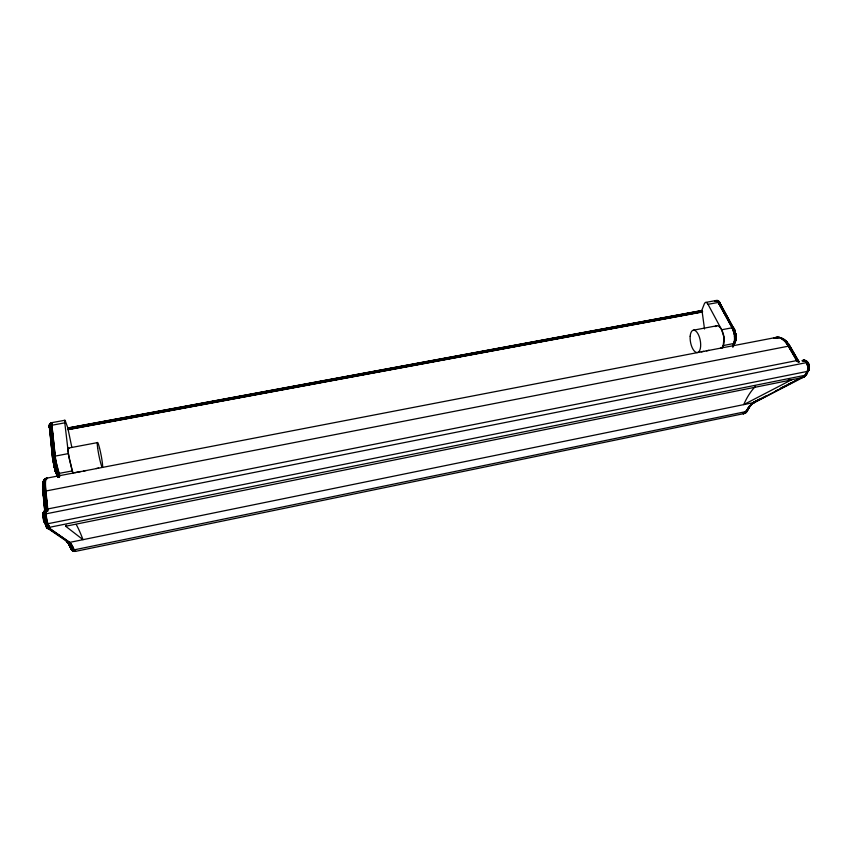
<?xml version="1.0" encoding="UTF-8"?>
<svg xmlns="http://www.w3.org/2000/svg" width="852" height="852" viewBox="0 0 852 852"><rect width="100%" height="100%" fill="white"/><g stroke="black" fill="none" stroke-linecap="round" stroke-linejoin="round"><path stroke-width="1.28" d="M735.659 338.201L735.042 341.961L732.592 345.891M73.677 550.797C77.425 552.16 72.324 548.709 70.535 547.783C69.481 545.908 71.856 551.446 74.177 549.859L746.022 411.58L749.164 407.639L749.334 405.967M51.642 422.943L49.597 424.488L49.352 427.683L49.618 424.371L52.015 422.826L49.682 424.307L49.288 427.31L49.565 424.52L51.78 422.677M51.887 422.698C49.054 423.082 48.979 428.535 50.034 423.87M49.533 425.372L49.299 426.777L49.533 424.892M735.755 338.287C734.211 342.536 736.565 335.571 735.659 337.946C733.018 338.116 735.5 334.442 735.67 333.398C732.827 334.293 734.009 329.234 732.219 327.764L717.767 301.438L719.301 302.407L733.838 329.085L733.955 328.542L732.379 327.754L721.676 329.767A11.31 5.155 79.6 0 0 715.243 326.593M47.318 522.606L46.871 521.105L44.506 521.073L43.505 520.029L44.549 522.159L47.318 522.606L50.428 529.124L69.491 542.436L754.212 402.474L756.033 400.802M46.871 521.105C46.061 512.499 45.401 505.609 42.866 514.842C42.643 512.116 45.188 509.581 47.733 508.963L796.652 360.598C799.346 360.183 798.654 362.547 796.833 360.566L787.088 343.803L788.814 344.272L788.909 345.518L785.491 341.769L798.324 361.674L787.44 343.771L782.125 338.766L785.672 341.748M746.767 410.185C746.938 413.103 743.413 414.828 745.031 412.006M45.454 511.349C42.259 514.587 45.72 526.515 49.725 528.165M735.936 338.542C733.252 345.358 738.556 334.059 734.701 337.136M809.006 367.18L808.729 370.354L807.142 371.44L48 523.703L45.273 523.362L43.995 521.477L46.86 527.431L48.287 528.112M45.529 479.825L45.252 483.169L43.164 484.437L42.696 486.652L43.111 481.785L46.221 478.27M45.444 512.467L43.282 513.703L42.802 515.748L42.76 513.926L44.123 511.945M42.802 514.523L42.856 513.447M43.175 512.925L44.549 522.159M43.441 512.563L44.677 521.115L47.84 527.984M43.761 512.244L45.262 522.489M50.428 529.124C45.326 528.517 45.55 520.008 44.219 516.11C42.11 514.448 45.955 508.782 44.943 511.605M748.652 406.798L748.631 408.47L746.735 410.494M807.994 368.81C808.047 367.01 810.55 365.987 808.505 363.953C806.375 364.645 804.874 359.885 807.504 361.93C808.367 364.134 807.227 362.664 806.769 361.269C802.105 357.52 811.743 368.511 807.334 371.397M734.712 338.83L735.01 337.062M735.297 338.659L735.436 338.052M735.649 338.489L736.043 336.806L736.053 337.584M735.894 337.094L735.617 339.011L734.68 339.373M735.979 339.064L736.043 337.275M45.827 478.813L43.74 480.23L43.175 482.594L44.123 479.708L45.997 478.334M71.845 447.406L67.787 427.96L701.984 310.479L704.508 328.978M721.633 347.701A11.31 5.155 79.6 0 0 723.263 345.582L734.232 343.388L735.968 339.245M753.701 401.686L752.731 403.337M735.468 339.597L735.926 334.889L734.616 335.976M733.316 330.246C735.787 331.3 734.967 329.266 732.912 329.202M59.778 475.842L55.508 459.718L51.599 423.231M717.064 300.948L718.928 301.47L734.03 329.458L733.551 327.913M786.077 342.089L785.512 340.512L783.829 340.076M49.629 424.584C47.148 429.674 53.346 419.29 49.948 423.859M44.741 479.282L43.814 486.098L46.104 511.115M45.337 481.273C40.534 487.632 48.287 502.307 46.178 509.485L46.285 510.998M42.611 486.279L42.845 483.361L44.048 481.849M45.252 483.169L45.433 488.1L42.856 489.921L43.069 493.659L43.569 492.083L45.923 491.008L788.398 346.178L790.102 346.381L790.262 347.648M734.839 339.341L735.031 337.637L735.808 337.456M735.276 339.192L735.425 338.606M735.883 337.52L735.414 340.097M735.617 339.011L736.032 337.733M807.771 370.237L809.166 368.447M42.866 514.842L42.941 513.777M49.459 424.743L49.672 426.65L49.618 424.903L51.589 423.614L50.918 423.114M55.401 459.079C51.972 462.146 51.535 457.343 55.082 456.693M49.48 425.776L49.597 426.49L49.853 425.382M718.641 301.267C713.497 297.604 722.464 305.612 719.599 302.215C718.374 299.776 713.38 300.66 717.672 301.225M746.331 411.058L744.605 413.348L746.64 411.676M734.797 342.461C736.671 338.361 734.158 344.187 734.669 340.885M734.988 339.298L734.743 340.385M735.233 339.714L735.393 339.139M734.424 341.418L735.553 340.811L735.702 337.797M43.282 512.361L42.717 515.407M808.985 366.924L808.292 363.027L806.386 362.632L45.784 513.884C43.292 513.543 41.695 518.687 43.122 514.406M734.946 339.82L734.073 342.76M735.031 340.289L735.063 335.869M735.351 339.66L734.967 340.789M735.617 339.959L735.777 339.266L735.819 340.076M733.945 328.744L719.269 301.821M788.302 379.726A12.642 6.433 78.2 0 0 791.689 379.736L803.415 377.34L805.193 376.115L805.747 374.422M44.442 480.283L44.336 488.484L46.487 510.88M45.294 479.889L45.199 488.153L47.254 509.081C47.893 510.774 46.2 511.37 46.583 509.304L44.368 483.489L44.943 479.165L47.286 478.579M51.429 422.997L55.199 459.132L57.148 468.717L59.565 475.874M43.889 480.698L43.782 488.814L45.88 510.497L44.389 511.658M42.856 483.063L42.77 484.99L43.207 481.593M43.441 481.21L42.919 489.772M735.808 340.321L734.317 341.886M752.156 403.39L750.165 405.893L753.551 402.538L751.272 404.583L753.03 403.379M734.914 341.673L735.521 340.033M734.147 329.138L734.893 331.3M808.111 370.13L809.187 367.34L808.793 369.736M808.42 369.992L808.367 365.465L806.461 361.44M808.985 369.534L809.315 367.51M42.728 483.766L42.728 484.788M49.853 426.053L49.778 426.916L49.661 426.106M805.076 375.263L804.341 376.744L752.785 403.39L755.735 401.441M70.578 547.719L72.42 550.786L72.857 549.785M735.638 340.885L735.904 339.778M45.582 510.667C43.516 515.471 46.466 525.226 50.098 528.762M45.113 510.817L46.391 521.179L50.183 529.156M45.337 510.731L46.626 521.147L49.853 528.794M68.022 428.428L65.338 420.973A6.262 0.692 78.7 0 0 64.795 422.848L51.482 425.318L49.341 426.927L52.622 458.419L49.523 426.554C48.99 426.256 49.469 425.574 51.631 424.647M44.453 511.157L45.688 521.211L48.511 528.155L49.693 529.156M43.59 512.403L43.878 511.605M747.044 410.387C742.017 416.596 749.1 409.801 746.831 410.696M750.058 405.999L747.3 409.493M750.314 405.829L751.443 404.146M751.453 403.986L749.494 406.692L751.421 404.317M55.156 457.268L52.675 458.898L52.611 457.716M735.361 341.354L735.755 339.767M42.802 490.07C42.44 492.286 42.121 484.809 45.284 485.448M45.518 524.907L46.839 526.909L49.576 527.292L805.065 375.285C806.546 375.615 807.589 371.962 806.194 373.282M720.089 303.844L719.833 302.641L718.726 302.364L708.001 304.302A5.591 2.513 80.4 0 0 704.348 303.791L701.537 311.012M806.844 373.187L805.843 375.412L803.244 377.393M49.341 426.927L49.309 425.34M734.509 342.238C735.095 339.064 736 343.143 733.923 343.164M735.042 341.599L734.232 343.388M735.255 341.78L735.723 340.385M732.454 328.233C734.893 328.627 735.02 331.013 732.688 328.712M42.717 487.45L42.717 488.654L42.76 485.139M46.615 478.824C39.959 480.741 49.874 506.823 46.796 509.219L46.903 510.689M45.593 478.877L44.826 485.587L47.126 510.604M44.059 480.549L44.751 479.442L42.877 483.276M44.187 479.708L43.164 484.437L43.335 492.328M734.658 342.174L734.083 343.122M735.478 340.257L735.532 340.385M735.127 342.185L735.606 340.64M807.398 362.558L808.516 364.72L808.782 364.081M734.296 329.618L733.444 328.67M50.726 423.167L54.315 460.037L56.583 470.421L59.182 477.024M49.256 425.659L50.236 423.55L50.971 423.987M734.68 330.32L735.042 331.055M735.382 340.598L735.18 341.375M735.436 340.725L733.189 346.839M734.893 342.674L735.5 340.992M809.368 366.658L807.984 371.131M750.271 406.127L750.953 405.328M722.208 348.021C725.34 342.376 724.445 335.347 721.676 329.767L708.001 304.302M807.504 371.355L808.154 367.18L807.419 363.974M807.675 371.291L808.271 370.066M808.26 370.95L809.208 368.575M808.857 369.928L809.23 368.959M808.654 370.482L809.208 369.076M735.979 335.486L734.658 336.561M73.155 551.191L71.163 549.071L72.963 551.106L74.944 550.999M723.263 345.582L723.998 337.403L721.676 329.767M74.305 550.956L72.463 550.722L74.571 551.095M74.731 550.999L72.59 550.903M73.879 550.861L72.803 550.967M66.19 540.157L73.347 551.255L73.485 550.712M734.243 343.068L732.912 345.805M734.371 343.313L735.265 341.439L732.976 346.689M734.626 343.143L734.988 342.579M734.925 342.845L735.393 341.737M732.56 346.902L735.138 341.237M55.316 458.461L52.845 460.197L49.608 426.426M733.125 329.713C735.031 329.426 736.256 332.312 733.689 331.332M743.104 413.678A11.278 5.229 77.6 0 0 746.022 411.58A56.828 26.976 75.7 0 1 754.212 402.474L754.393 401.793L753.498 402.698M748.162 408.161L747.438 410.664L746.192 411.548M747.332 410.238L745.702 411.793M747.673 409.514L748.791 407.277M746.916 411.207L748.226 408.619M747.353 410.781L748.109 409.354M52.664 457.599L54.805 456.182L68.352 453.594A12.673 1.427 78.9 0 1 68.991 448.557M805.246 375.231L808.75 369.001M805.598 375.114L808.793 369.15M805.907 374.965L808.878 369.619M806.418 374.539L808.825 370.077M43.069 512.776L43.889 512.201L42.909 513.223M49.895 424.775L51.418 423.029M49.448 425.595L51.599 424.094M746.895 410.451L747.619 409.386M748.035 409.152L746.789 411.207M748.226 408.779L749.643 406.617M748.802 407.895L746.469 411.963L745.33 412.592M751.592 404.476L752.667 403.486M746.789 411.292L745.734 412.315M55.508 459.718L52.994 461.134L52.984 459.537M747.46 409.45L748.365 408.364M748.823 407.586L750.079 405.52M747.907 409.237L749.43 406.766M748.375 408.843L749.238 407.501M804.341 376.744L805.428 375.178M806.312 373.815L806.791 372.856M804.661 376.147L806.045 374.869M805.609 375.657L806.78 373.836M734.861 331.258L735.382 332.514L733.849 331.897M55.231 457.854L52.76 459.292L52.728 457.481M747.896 408.545L748.993 407.469M749.419 406.926L750.079 405.68M748.503 408.289L750.729 405.126M734.946 331.236L734.083 329.351M734.53 330.565L733.689 328.308M43.218 482.818L44.006 482.243M43.143 481.923L43.995 481.114M44.421 479.346L46.711 478.185M43.196 481.476L44.038 480.89M43.25 481.252L45.135 478.739L46.402 478.93L45.816 479.325M748.525 407.65L750.868 405.158M749.132 407.384L750.655 405.435M749.387 407.203L750.601 405.584M808.676 364.56L807.206 361.983M49.906 423.945C51.621 424.584 49.065 424.083 49.778 425.563M749.494 406.692L751.389 404.476M746.576 411.825L747.225 410.824M746.075 412.464L746.991 411.399M735.968 336.082L736.064 336.465M744.573 412.783L743.434 413.582M735.255 332.056L735.01 331.279M805.715 374.986L806.322 374.177M804.16 376.818L806.28 374.518M804.948 376.36L805.843 375.412M45.603 511.519L43.569 492.083M735.425 332.482L733.998 332.461M751.283 404.785L751.996 404.029M55.955 462.306C52.877 463.648 52.717 461.997 55.827 461.656M717.522 300.692L715.147 301.097L716.106 300.831M715.488 301.075L717.384 301.012M716.362 301.214L718.502 301.203M717.757 302.077L718.374 302.045M50.257 423.646L51.514 423.668M49.32 426.149L49.384 426.799M49.352 425.137L49.704 426.309M751.741 404.402L750.708 405.222M751.922 404.178L752.795 403.177M751.166 404.998L752.582 403.624M42.973 513L43.835 513.447M43.761 511.775L43.367 514.949L44.506 521.073M43.708 511.786L44.283 511.243M55.604 460.357L53.069 461.614L53.026 460.762M53.303 462.402L53.239 461.188M809.24 366.786C810.05 363.932 806.61 367.01 807.238 364.006M75.019 551.34C73.773 552.384 67.446 537.463 68.959 544.449C69.694 547.208 73.677 545.493 73.549 548.922M74.806 551.351C71.951 551.329 72.963 545.674 69.896 545.323M73.57 551.329L74.167 551.297M73.176 551.18L73.751 551.191M71.717 550.041L72.803 550.722L70.769 548.07M753.679 402.037L754.435 401.622M754.201 402.261L752.178 403.912M74.284 550.594L72.026 550.392L70.844 548.305M71.834 550.2C72.857 547.442 68.799 544.716 67.67 541.978M70.876 548.496L71.802 549.923L71.632 549.05M72.708 550.829L71.77 549.444M746.81 411.037L745.798 411.26M804.991 375.647L805.673 375.157M805.63 375.338L753.573 402.879L755.905 401.132M734.541 335.39L735.894 334.985M55.721 460.996L53.143 462.093L53.143 460.634M45.88 510.497L47.552 509.773L45.433 488.1M754.116 402.41L755.085 401.59M46.445 519.369C43.015 520.828 42.099 517.089 46.061 517.515M715.936 300.809L716.404 300.649C718.406 300.245 720.206 304.334 718.406 301.438M804.224 360.396L802.296 360.737L805.119 360.833M803.085 360.737L804.032 360.343M803.681 360.875L804.597 360.534C805.641 359.81 807.611 362.707 806.258 362.281M735.734 336.806L735.681 335.688M755.202 401.271L755.98 400.972M809.081 366.882L808.505 363.953M791.689 379.736L743.743 404.615A138.674 67.702 73.7 0 1 755.458 386.382M44.879 510.923C43.974 516.738 46.2 523.916 49.363 528.794M757.14 400.376L759.473 399.173M780.453 388.395L784.01 386.425M785.118 385.999L790.944 383.006M757.077 400.536L766.395 395.743M775.725 390.962L778.057 389.758M780.389 388.565L786.215 385.573M788.547 384.38L797.877 379.587M735.734 335.656L735.819 334.847M776.917 337.807L773.978 338.297L774.915 338.35M57.063 467.482C53.793 469.005 51.631 461.997 56.072 462.966M734.136 333.047L735.681 333.409M735.159 332.323L735.297 333.057L735.361 332.344M745.841 412.506L743.753 413.444M735.585 335.124L735.691 334.378M809.027 365.423L808.591 363.974M735.596 334.538C736.597 333.388 733.966 334.048 734.467 334.804M715.723 300.628L716.553 300.532M718.587 301.981L717.831 301.746L719.897 303.525M735.585 333.441L735.201 332.876M47.361 510.529L47.552 509.773M735.201 335.837L735.212 334.048M735.585 333.963L735.436 332.866M45.752 515.662L42.951 517.324L42.781 515.843M735.414 334.591L734.988 332.908M75.274 551.414L743.796 413.625M778.952 337.797L775.821 337.562M776.193 337.594L778.472 337.498M777.099 337.893L778.643 337.584M65.732 526.227L790.89 380.045M73.251 472.945A12.673 1.427 78.9 0 1 72.143 470.964L58.213 473.552L56.221 472.839L55.156 470.655M74.667 472.69L80.972 471.475M83.496 470.986L86.02 470.506M96.106 468.557L98.63 468.067M701.196 351.812L703.784 351.312M706.372 350.811L708.96 350.31M46.455 478.217L776.854 337.285M68.448 448.077L97.511 442.603M693.379 330.203L716.713 325.794M56.211 463.626L53.569 464.084M67.777 428.141L702.176 310.597M67.787 428.311L702.261 310.735M67.819 428.535L702.346 310.927L67.841 428.662M67.872 428.812L702.41 311.172M67.894 428.961L702.453 311.31M67.926 429.131L702.474 311.449M67.968 429.312L702.506 311.608M68 429.493L702.527 311.779M68.043 429.685L702.549 311.949M51.993 422.624L64.837 420.27M705.669 302.428L715.872 300.554M56.338 464.287C53.122 464.233 53.452 465.81 56.477 464.936M45.72 510.625L43.612 488.942L43.974 482.019M56.615 465.586C53.388 465.373 53.804 466.896 56.764 466.236M56.914 466.864C52.771 465.682 54.038 469.345 57.361 468.685M44.762 479.016L46.008 479.175M733.508 330.778L734.594 330.714M57.212 468.099L54.272 467.407L54.879 468.536M53.186 458.727L54.453 465.799M57.51 469.271C53.58 468.621 54.326 468.621 56.094 472.722M57.67 469.835L55.561 469.74L54.613 468.707L55.433 470.496L57.968 470.89M57.819 470.368L55.699 470.24L54.73 469.111M58.128 471.39L56.147 471.252L54.997 470.155M58.277 471.87C57.116 472.743 54.39 470.166 55.582 471.262M58.426 472.317L55.497 471.422M73.134 548.017L70.62 547.399L69.3 544.907L70.524 546.76L72.739 547.165M58.575 472.743L55.838 472.029L54.634 468.93M58.713 473.148L56.232 472.615L55.188 470.581M72.345 546.377L71.089 545.674M69.321 544.14L71.206 544.396L71.951 545.653M71.579 544.992L69.172 544.439L67.063 541.521M71.206 544.396L70.279 543.427L74.358 551.116M69.065 543.001L70.844 543.874M75.242 551.319L74.401 551.414M69.491 542.436L67.574 542.149M69.491 543.043C70.663 542.745 66.062 542.5 66.009 540.498M75.051 551.457L74.145 551.127L71.142 545.024M718.098 301.874L718.737 301.821M718.406 301.672L717.427 301.075L732.933 328.19M745.106 412.869L743.487 413.028M743.274 413.635L744.275 413.465M805.715 360.705L803.074 360.289L803.649 360.279M805.278 360.96L806.141 361.078M807.057 361.674L805.577 361.237L807.781 362.398M806.173 362.089L807.334 362.505M782.306 338.745L783.733 339.149L784.511 340.395M805.236 360.428L803.958 360.268L805.055 360.641M778.302 337.424C781.785 337.967 779.527 336.774 784.351 339.905M717.938 301.47L716.724 300.618L718.449 301.395M718.3 301.533L719.045 302.045M70.407 543.906L68.416 543.288M69.012 544.311C65.945 538.272 67.265 544.013 70.056 543.438M734.658 331.236L735.074 332.205M779.772 337.445L777.035 337.254L777.588 337.243M716.063 300.607L716.905 300.777M735.233 332.323L735.372 333.025M786.013 341.737L787.557 342.973L784.692 340.108M735.755 334.378L735.862 335.006M43.079 518.24L42.877 515.588M49.118 528.783C47.605 529.273 45.55 525.631 46.445 526.547M798.058 361.152L798.952 361.631M743.04 413.305L744.052 413.263M50.023 423.785L53.644 457.812M50.311 423.476L53.719 458.376L55.188 466.406M717.725 300.82L720.132 303.056M51.376 422.805L54.986 459.185L56.935 468.749L59.352 475.885M718.364 301.15C721.303 302.897 717.171 301.065 719.194 302.716M735.223 331.822L734.488 330.704M717.043 300.554L717.853 300.777M719.141 302.375L732.688 327.732M718.172 301.012L717.075 300.809L717.597 301.065M46.381 526.898L48.979 529.049M779.058 337.328L781.923 338.169M780.815 338.127L782.945 339.565M54.72 468.845L54.155 466.949L54.73 467.503M71.515 549.678L71.973 549.348M735.915 335.337L735.787 336.21M809.091 366.371L809.102 368.33M733.231 327.786L734.637 330.406M54.283 466.853L53.932 466.012L54.145 466.768M53.751 465.149L53.985 466.204M804.331 360.247L806.876 361.397M806.567 361.706L807.259 362.153M54.422 467.386L54.208 466.811M717.384 300.639L719.354 302.481M718.981 301.885L719.961 303.003M780.943 337.839L784.085 339.49M782.818 339.213L787.578 343.111M789.91 346.263L798.665 361.546M67.713 542.309L66.541 540.509L67.436 542.01M809.24 366.424L809.262 368.181M808.015 362.739L808.814 364.347M47.179 527.974L68.724 542.671M69.821 542.692L46.583 526.994L70.492 543.406M782.999 338.808L785.874 340.992M782.658 338.755L785.991 341.269M718.449 301.086L718.8 301.374M719.003 301.608L719.535 302.492M66.562 541.393L67.904 542.404M45.997 526.206C49.054 530.956 44.826 524.406 46.221 526.472M44.474 511.093L45.369 511.935M45.433 510.976L43.037 492.861M72.761 550.286L71.909 550.062M43.377 519.422L43.74 520.657M806.088 360.801L807.728 362.27M805.928 360.747L806.78 361.504M805.598 360.662L807.547 362.579M805.236 360.641L806.301 361.429M807.302 362.324L808.346 363.655M807.345 362.686L807.824 363.293M736 335.848L736 336.753M66.637 540.913L68.224 542.937M66.349 540.764L68.245 542.735M68.298 542.564L69.278 543.022M785.139 340.257L787.44 342.568M719.727 302.588L719.344 301.938M48.745 528.986L47.616 527.899M47.201 527.974L48.298 528.815M68.852 542.948L70.13 544.385M68.053 542.639L69.342 543.757M44.155 521.807L43.729 520.764L44.623 522.862M786.897 341.982L788.973 344.591M786.63 341.854L789.016 344.964M786.343 341.78L788.995 345.23M798.335 361.216L799.038 361.898M797.738 361.131L798.154 361.663M797.983 361.663L797.184 360.524M68.053 542.82L71.866 547.985M67.148 541.712L68.256 543.161M69.832 543.438L70.929 545.024M718.098 301.416L733.348 328.212M54.528 468.28L55.018 469.058M807.302 361.749L808.378 363.314M806.919 361.546L808.367 363.538M806.12 361.429L807.749 363.932M47.03 527.793L46.668 527.207M68.586 543.406L69.14 544.045M67.372 541.819L70.876 546.941M69.555 543.81L73.506 551.074M49.576 425.18L49.693 425.925M788.441 343.963L790.411 347.03M788.196 343.857L789.793 346.221M787.919 343.793L789.538 346.146M787.759 343.771L797.515 360.524M787.599 343.761L789.09 346.104M798.367 360.79L799.112 361.94M798.175 360.673L798.697 361.386M797.941 360.588L798.462 361.259M797.664 360.534L798.196 361.184M50.225 424.264L53.559 460.357M51.173 423.455L54.698 458.621L58.213 473.552M52.164 423.05L50.843 423.242L50.843 424.903L54.422 458.078L56.52 468.781L59.395 477.045M47.563 528.24L44.709 522.255M47.765 528.357L45.465 523.458M720.174 303.482L719.461 302.204M73.304 551.031L70.865 546.281M68.384 543.544L68.884 544.396M69.172 544.439L69.726 545.216M68.107 542.809L69.406 544.982M70.29 544.939L70.673 545.61M790.251 346.54L798.622 361.12M789.666 346.178L798.612 361.78M789.399 346.125L797.802 360.556M55.412 471.294L57.84 477.258M69.555 545.11L70.12 545.951M69.118 544.705L70.524 546.76M68.618 543.874L69.395 545.301M43.612 512.606L43.963 513.255M45.231 510.167L45.593 511.807M733.721 328.031L734.158 328.851M733.955 328.542L734.115 329.245M732.837 327.732L733.519 329.149M732.379 327.754L734.371 334.208M69.023 544.63L69.694 545.962M45.657 525.503L46.168 526.6M45.55 525.109L46.402 526.951M70.365 546.643L71.525 548.635M69.331 545.088L70.343 547.133M807.675 362.611L808.601 364.635M72.25 550.275L71.355 548.539M72.079 550.168L71.035 548.326M70.609 547.9L71.355 549.529M72.814 550.498L72.079 548.848M71.195 548.443L68.959 544.449M69.736 545.802L70.897 548.198M69.8 546.164L70.535 547.783M733.008 328.67L734.254 330.704M44.773 523.011L46.487 526.664M47.446 527.186L45.06 521.179L43.75 513.266M46.839 526.909L43.984 519.582M70.194 546.941L71.067 548.89M734.424 329.404L734.722 330.107M733.657 329.16L734.062 330.171M733.231 329.16L734.722 333.537L734.861 337.104M55.582 471.827L57.563 476.822M58.98 476.982L57.169 472.327M58.788 476.939L56.924 472.647M58.596 476.886L57.073 473.03M56.85 473.243L58.415 476.822M58.064 476.662L56.381 472.711M56.221 472.839L57.755 476.46M59.991 475.81L59.076 473.478A12.705 1.576 78.9 0 1 55.231 456.086L51.897 425.233A6.273 0.767 78.6 0 1 52.366 423.007M55.433 471.358L55.785 472.306M57.02 473.318L55.284 468.153M56.679 473.158L56.253 472.349M734.658 329.926L734.893 330.544M733.593 329.66L735.063 334.676M44.922 523.139L43.516 519.496L42.951 514.182M64.795 422.848L68.852 457.173L73.08 473.446M56.882 472.966L56.03 470.336M55.966 472.381L55.199 470.73M72.143 470.964L68.352 453.594M44.837 512.063L44.773 510.955L44.837 511.605M734.19 330.182L735.095 332.887M57.116 472.7L55.881 469.825M56.977 472.285L53.878 458.301M55.369 471.039L55.71 471.657M734.69 330.725L735.265 332.589M734.115 330.714L734.424 331.247M56.126 471.625L55.284 469.622M55.838 471.465L55.316 470.41M57.222 471.901L54.23 458.152L50.619 423.998M55.987 471.188L55.007 468.589M54.847 469.505L55.337 470.751M808.047 363.921L808.505 365.433M43.505 520.146L43.878 521.403M734.286 331.258L734.584 331.801M55.039 469.484L55.295 470.038M55.699 470.24L54.613 467.471M56.062 469.857L55.593 468.738M54.911 468.994L55.156 469.558M54.656 468.76L54.943 469.399M734.456 331.811L735.095 334.069M55.912 469.314L55.146 467.588M55.273 468.675L54.592 465.81M55.614 468.195L54.251 462.689M54.997 468.099L54.464 466.374M55.305 467.599L54.326 464.596M54.581 466.395L53.335 461.763M54.603 465.192L53.889 461.496M43.548 518.069L43.846 519.56M54.081 464.01L54.198 464.606M54.347 463.967L53.655 459.036M53.846 463.435L53.964 464.031M53.644 463.477L53.623 462.242M53.356 462.987L53.42 463.573M735.212 333.452L735.319 334.016M734.573 333.569L734.861 335.326M53.516 461.656L53.516 462.285M53.782 460.889L53.751 461.55M53.42 461.07L53.42 461.709M43.676 518.037L43.154 513.852M735.617 333.909L735.734 334.495M734.53 334.176L734.818 336.529M53.687 460.293L53.644 460.953M53.325 460.495L53.325 461.134M808.633 365.412L808.772 368.543M808.058 365.519L808.314 367.148M807.717 365.583L807.973 367.223M53.239 459.931L53.229 460.559M53.058 460.08L53.08 460.698M53.463 459.771L53.229 458.088M53.143 460.005L49.938 426.085M52.909 459.004L52.92 459.622M735.51 334.559L735.414 336.945M735.308 334.612L735.382 335.187M53.431 458.546L53.293 457.449M52.984 458.908L52.952 457.769M52.696 458.802L52.781 459.739M52.611 458.546L52.696 459.207M735.265 335.219L735.308 337.552M53.048 457.662L49.853 424.615M43.239 492.467L44.89 511.754M44.868 510.689L42.994 489.623M43.005 492.999L44.794 511.477M45.561 510.753L43.303 484.277M45.092 511.306L43.196 486.652M42.717 514.874L42.802 516.355M49.523 425.446L49.469 426.032M45.305 511.019L45.231 511.988M735.936 336.242L735.968 337.19M735.532 336.891L735.308 338.106M47.595 510.465L47.605 511.062M42.621 485.704L42.643 488.313M735.904 337.775L735.808 337.03M721.133 347.946A11.31 5.155 79.6 0 1 720.6 348.063M66.254 525.173A14.377 1.842 79.2 0 1 65.466 526.099L83.006 539.678A157.545 19.298 80.2 0 0 76.339 524.694M733.604 343.59A11.289 5.24 79.6 0 0 732.049 327.796L718.236 302.417A5.581 2.556 80.4 0 0 717.267 301.107L716.915 300.831A5.581 2.556 80.4 0 0 714.977 301.118M773.797 338.329A24.484 12.354 78.4 0 1 788.398 346.178L796.652 360.598A6.315 3.28 78.5 0 0 797.44 361.727M803.053 377.436A12.61 6.55 78.2 0 0 805.065 375.285L807.142 371.44A6.358 3.323 78.1 0 0 806.748 363.314A6.358 3.323 78.1 0 0 802.115 360.769M75.594 550.924A12.695 1.576 79.3 0 1 74.177 549.859A64.251 8.179 79.8 0 0 69.715 542.394L50.673 529.081A14.409 2.034 79.2 0 1 49.576 527.292L48 523.703A7.274 1.033 79.2 0 1 45.88 514.736A7.274 1.033 79.2 0 1 46.381 510.667M47.84 511.008A7.221 1.022 79.1 0 0 47.733 508.963L45.923 491.008A27.871 3.791 79.1 0 1 47.52 478.526M809.368 366.541L809.357 368.021L809.368 366.541M97.692 448.216A12.62 1.097 78.9 0 0 102.304 467.333A12.62 1.097 78.9 0 0 99.865 449.366A12.62 1.097 78.9 0 0 97.692 448.216M690.173 336.263A11.353 4.942 79.5 0 0 697.309 352.558A11.353 4.942 79.5 0 0 698.704 335.294A11.353 4.942 79.5 0 0 690.173 336.263"/></g></svg>
